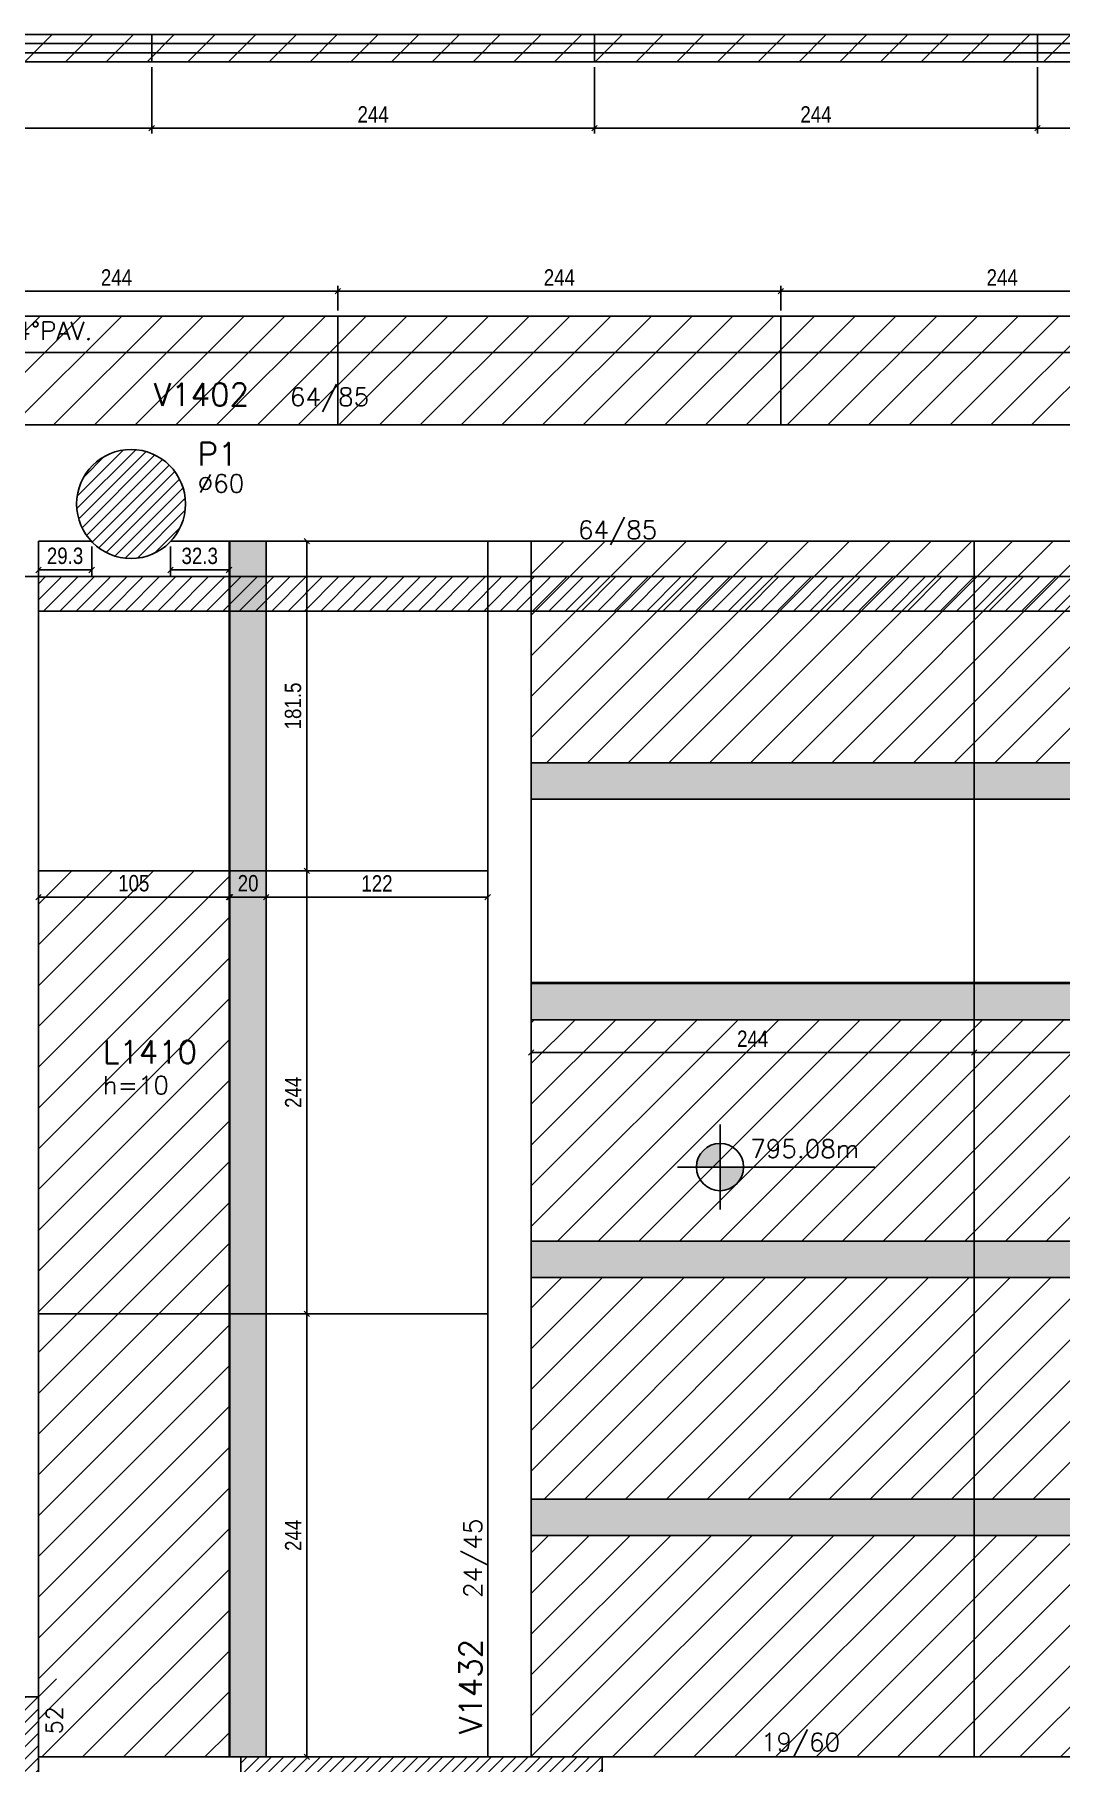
# Model space of a CAD drawing. Extents: x 1860 to 8661, y -614 to 3008.
# Drawn here: x 3071 to 3637, y 1142 to 2093 of the extents above; entities that cross this region are included whole.
import ezdxf

# ---------------------------------------------------------------- set-up
doc = ezdxf.new("R2010")
doc.units = 0
for name, color, linetype in [('242', 12, 'Continuous'), ('COTA', 241, 'Continuous'), ('F-LAJES', 3, 'Continuous'), ('F-LAJES-DIM', 2, 'Continuous'), ('F-LAJES-NOME', 4, 'Continuous'), ('F-MURETA', 91, 'Continuous'), ('F-NÍVEL-PLANTA', 2, 'Continuous'), ('F-PILARES-DIM', 172, 'Continuous'), ('F-PILARES-HACH', 174, 'Continuous'), ('F-PILARES-N', 170, 'Continuous'), ('F-PILARES-NASCE', 4, 'Continuous'), ('F-PILARES-NOME', 170, 'Continuous'), ('F-PILARES-S', 170, 'Continuous'), ('F-TEXTO', 6, 'Continuous'), ('F-VIGAS', 3, 'Continuous'), ('F-VIGAS-DIM', 2, 'Continuous'), ('F-VIGAS-NOME', 4, 'Continuous'), ('Painéis', 200, 'Continuous'), ('SARR_2.2x7', 40, 'Continuous')]:
    doc.layers.add(name, color=color, linetype=linetype)
doc.layers.add('Hachura', color=251, linetype='Continuous', lineweight=9)
doc.styles.add('COTA TECNICA-50', font='techl___.ttf', dxfattribs={"height": 9})
doc.styles.add('MCP', font='romans.shx')
doc.dimstyles.new('COTA PAINEL-50', dxfattribs={"dimtxt": 9, "dimasz": 3, "dimexe": 3, "dimexo": 3, "dimgap": 3, "dimtad": 1, "dimdec": 1, "dimzin": 12, "dimdsep": 46, "dimtxsty": 'COTA TECNICA-50', "dimblk1": 'OBLIQUE', "dimblk2": 'OBLIQUE', "dimsah": 1, "dimcen": 0.9, "dimclrd": 4, "dimclre": 4, "dimclrt": 240, "dimadec": 1, "dimazin": 3, "dimtfac": 1, "dimtdec": 1, "dimtmove": 0, "dimatfit": 3, "dimfxl": 1, "dimtolj": 1, "dimtzin": 12, "dimarcsym": 0})
pattern_1 = [(45, (4214.506, 480.1385), (-3.367596, 3.367596), [])]

# ---------------------------------------------------------------- blocks, each defined once
blk = doc.blocks.new('Nível - Planta')
at = {"layer": 'F-NÍVEL-PLANTA'}
h = blk.add_hatch(color=71, dxfattribs=at)
h.paths.add_polyline_path([(0, 0), (0, 0.26, 0.414214), (-0.26, 0)])
h.paths.add_polyline_path([(0.26, 0), (0, 0), (0, -0.26, 0.414214)])
for p, q in [((0, -0.469), (0, 0.469)), ((-0.469, 0), (1.704, 0))]:
    blk.add_line(p, q, dxfattribs=at)
blk.add_circle((0, 0), 0.26, dxfattribs=at)
at = {"layer": 'F-TEXTO', "color": 3, "style": 'MCP'}
blk.add_attdef('NÍVEL', (0.333, 0.102), '', height=0.2, dxfattribs=at)
blk = doc.blocks.new('_Oblique')
at = {"color": 0, "linetype": 'ByBlock', "lineweight": -2}
blk.add_line((-0.5, -0.5), (0.5, 0.5), dxfattribs=at)
blk = doc.blocks.new('*D54')
at = {"layer": 'COTA', "color": 4, "lineweight": -2, "transparency": 16777216}
for p, q in [((3073.51, 1629.64), (3073.51, 1615.14)), ((3178.51, 1629.64), (3178.51, 1615.14)), ((3073.51, 1618.14), (3178.51, 1618.14))]:
    blk.add_line(p, q, dxfattribs=at)
at = {"layer": 'Defpoints', "color": 0, "transparency": 16777216}
for p in [(3073.51, 1632.64), (3178.51, 1632.64), (3178.51, 1618.14)]:
    blk.add_point(p, dxfattribs=at)
at = {"layer": 'COTA', "color": 4, "lineweight": -2, "transparency": 16777216, "xscale": 3, "yscale": 3, "zscale": 3, "rotation": 180}
blk.add_blockref('_Oblique', (3073.51, 1618.14), dxfattribs=at)
at = {"layer": 'COTA', "color": 4, "lineweight": -2, "transparency": 16777216, "xscale": 3, "yscale": 3, "zscale": 3}
blk.add_blockref('_Oblique', (3178.51, 1618.14), dxfattribs=at)
at = {"layer": 'COTA', "color": 240, "transparency": 16777216, "insert": (3126.01, 1625.74), "char_height": 9, "attachment_point": 5, "style": 'COTA TECNICA-50'}
blk.add_mtext('\\A1;105', dxfattribs=at)
blk = doc.blocks.new('*D55')
at = {"layer": 'COTA', "color": 4, "lineweight": -2, "transparency": 16777216}
for p, q in [((3179.01, 1629.64), (3179.01, 1615.14)), ((3199.01, 1629.64), (3199.01, 1615.14)), ((3179.01, 1618.14), (3199.01, 1618.14))]:
    blk.add_line(p, q, dxfattribs=at)
at = {"layer": 'Defpoints', "color": 0, "transparency": 16777216}
for p in [(3179.01, 1632.64), (3199.01, 1632.64), (3199.01, 1618.14)]:
    blk.add_point(p, dxfattribs=at)
at = {"layer": 'COTA', "color": 4, "lineweight": -2, "transparency": 16777216, "xscale": 3, "yscale": 3, "zscale": 3, "rotation": 180}
blk.add_blockref('_Oblique', (3179.01, 1618.14), dxfattribs=at)
at = {"layer": 'COTA', "color": 4, "lineweight": -2, "transparency": 16777216, "xscale": 3, "yscale": 3, "zscale": 3}
blk.add_blockref('_Oblique', (3199.01, 1618.14), dxfattribs=at)
at = {"layer": 'COTA', "color": 240, "transparency": 16777216, "insert": (3189.01, 1625.73), "char_height": 9, "attachment_point": 5, "style": 'COTA TECNICA-50'}
blk.add_mtext('\\A1;20', dxfattribs=at)
blk = doc.blocks.new('*D56')
at = {"layer": 'COTA', "color": 4, "lineweight": -2, "transparency": 16777216}
for p, q in [((3199.01, 1629.64), (3199.01, 1615.14)), ((3321.01, 1629.64), (3321.01, 1615.14)), ((3199.01, 1618.14), (3321.01, 1618.14))]:
    blk.add_line(p, q, dxfattribs=at)
at = {"layer": 'Defpoints', "color": 0, "transparency": 16777216}
for p in [(3199.01, 1632.64), (3321.01, 1632.64), (3321.01, 1618.14)]:
    blk.add_point(p, dxfattribs=at)
at = {"layer": 'COTA', "color": 4, "lineweight": -2, "transparency": 16777216, "xscale": 3, "yscale": 3, "zscale": 3, "rotation": 180}
blk.add_blockref('_Oblique', (3199.01, 1618.14), dxfattribs=at)
at = {"layer": 'COTA', "color": 4, "lineweight": -2, "transparency": 16777216, "xscale": 3, "yscale": 3, "zscale": 3}
blk.add_blockref('_Oblique', (3321.01, 1618.14), dxfattribs=at)
at = {"layer": 'COTA', "color": 240, "transparency": 16777216, "insert": (3260.01, 1625.69), "char_height": 9, "attachment_point": 5, "style": 'COTA TECNICA-50'}
blk.add_mtext('\\A1;122', dxfattribs=at)
blk = doc.blocks.new('*D57')
at = {"layer": 'COTA', "color": 4, "lineweight": -2, "transparency": 16777216}
for p, q in [((3202.01, 1388.64), (3224.41, 1388.64)), ((3221.41, 1144.64), (3221.41, 1388.64)), ((3202.01, 1144.64), (3224.41, 1144.64))]:
    blk.add_line(p, q, dxfattribs=at)
at = {"layer": 'Defpoints', "color": 0, "transparency": 16777216}
for p in [(3199.01, 1388.64), (3221.41, 1388.64), (3199.01, 1144.64)]:
    blk.add_point(p, dxfattribs=at)
at = {"layer": 'COTA', "color": 4, "lineweight": -2, "transparency": 16777216, "xscale": 3, "yscale": 3, "zscale": 3}
for p, rotation in [((3221.41, 1388.64), 90), ((3221.41, 1144.64), 270)]:
    blk.add_blockref('_Oblique', p, dxfattribs=dict(at, rotation=rotation))
at = {"layer": 'COTA', "color": 240, "transparency": 16777216, "insert": (3213.85, 1266.64), "char_height": 9, "attachment_point": 5, "rotation": 90, "style": 'COTA TECNICA-50'}
blk.add_mtext('\\A1;244', dxfattribs=at)
blk = doc.blocks.new('*D58')
at = {"layer": 'COTA', "color": 4, "lineweight": -2, "transparency": 16777216}
for p, q in [((3221.41, 1388.64), (3221.41, 1632.64)), ((3202.01, 1388.64), (3224.41, 1388.64))]:
    blk.add_line(p, q, dxfattribs=at)
at = {"layer": 'Defpoints', "color": 0, "transparency": 16777216}
for p in [(3221.41, 1632.64), (3221.41, 1632.64), (3199.01, 1388.64)]:
    blk.add_point(p, dxfattribs=at)
at = {"layer": 'COTA', "color": 4, "lineweight": -2, "transparency": 16777216, "xscale": 3, "yscale": 3, "zscale": 3}
for p, rotation in [((3221.41, 1632.64), 90), ((3221.41, 1388.64), 270)]:
    blk.add_blockref('_Oblique', p, dxfattribs=dict(at, rotation=rotation))
at = {"layer": 'COTA', "color": 240, "transparency": 16777216, "insert": (3213.85, 1510.64), "char_height": 9, "attachment_point": 5, "rotation": 90, "style": 'COTA TECNICA-50'}
blk.add_mtext('\\A1;244', dxfattribs=at)
blk = doc.blocks.new('*D59')
at = {"layer": 'COTA', "color": 4, "lineweight": -2, "transparency": 16777216}
blk.add_line((3221.41, 1632.64), (3221.41, 1814.14), dxfattribs=at)
at = {"layer": 'Defpoints', "color": 0, "transparency": 16777216}
for p in [(3221.41, 1814.14), (3221.41, 1814.14), (3221.41, 1632.64)]:
    blk.add_point(p, dxfattribs=at)
at = {"layer": 'COTA', "color": 4, "lineweight": -2, "transparency": 16777216, "xscale": 3, "yscale": 3, "zscale": 3}
for p, rotation in [((3221.41, 1814.14), 90), ((3221.41, 1632.64), 270)]:
    blk.add_blockref('_Oblique', p, dxfattribs=dict(at, rotation=rotation))
at = {"layer": 'COTA', "color": 240, "transparency": 16777216, "insert": (3213.79, 1723.39), "char_height": 9, "attachment_point": 5, "rotation": 90, "style": 'COTA TECNICA-50'}
blk.add_mtext('\\A1;181.5', dxfattribs=at)
blk = doc.blocks.new('*D144')
at = {"layer": 'COTA', "color": 4, "lineweight": -2, "transparency": 16777216}
for p, q in [((3345.01, 1547.64), (3345.01, 1529.58)), ((3589.01, 1547.64), (3589.01, 1529.58)), ((3345.01, 1532.58), (3589.01, 1532.58))]:
    blk.add_line(p, q, dxfattribs=at)
at = {"layer": 'Defpoints', "color": 0, "transparency": 16777216}
for p in [(3345.01, 1550.64), (3589.01, 1550.64), (3589.01, 1532.58)]:
    blk.add_point(p, dxfattribs=at)
at = {"layer": 'COTA', "color": 4, "lineweight": -2, "transparency": 16777216, "xscale": 3, "yscale": 3, "zscale": 3, "rotation": 180}
blk.add_blockref('_Oblique', (3345.01, 1532.58), dxfattribs=at)
at = {"layer": 'COTA', "color": 4, "lineweight": -2, "transparency": 16777216, "xscale": 3, "yscale": 3, "zscale": 3}
blk.add_blockref('_Oblique', (3589.01, 1532.58), dxfattribs=at)
at = {"layer": 'COTA', "color": 240, "transparency": 16777216, "insert": (3467.01, 1540.14), "char_height": 9, "attachment_point": 5, "style": 'COTA TECNICA-50'}
blk.add_mtext('\\A1;244', dxfattribs=at)
blk = doc.blocks.new('*D145')
at = {"layer": 'COTA', "color": 4, "lineweight": -2, "transparency": 16777216}
for p, q in [((3589.01, 1547.64), (3589.01, 1529.58)), ((3833.01, 1547.64), (3833.01, 1529.58)), ((3589.01, 1532.58), (3833.01, 1532.58))]:
    blk.add_line(p, q, dxfattribs=at)
at = {"layer": 'Defpoints', "color": 0, "transparency": 16777216}
for p in [(3589.01, 1550.64), (3833.01, 1550.64), (3833.01, 1532.58)]:
    blk.add_point(p, dxfattribs=at)
at = {"layer": 'COTA', "color": 4, "lineweight": -2, "transparency": 16777216, "xscale": 3, "yscale": 3, "zscale": 3, "rotation": 180}
blk.add_blockref('_Oblique', (3589.01, 1532.58), dxfattribs=at)
at = {"layer": 'COTA', "color": 4, "lineweight": -2, "transparency": 16777216, "xscale": 3, "yscale": 3, "zscale": 3}
blk.add_blockref('_Oblique', (3833.01, 1532.58), dxfattribs=at)
at = {"layer": 'COTA', "color": 240, "transparency": 16777216, "insert": (3711.01, 1540.14), "char_height": 9, "attachment_point": 5, "style": 'COTA TECNICA-50'}
blk.add_mtext('\\A1;244', dxfattribs=at)
blk = doc.blocks.new('*D327')
at = {"layer": 'COTA', "color": 4, "lineweight": -2, "transparency": 16777216}
for p, q in [((2994.51, 1941.14), (2994.51, 1954.81)), ((2994.51, 1951.81), (3238.51, 1951.81)), ((3238.51, 1941.14), (3238.51, 1954.81))]:
    blk.add_line(p, q, dxfattribs=at)
at = {"layer": 'Defpoints', "color": 0, "transparency": 16777216}
for p in [(3238.51, 1951.81), (2994.51, 1938.14), (3238.51, 1938.14)]:
    blk.add_point(p, dxfattribs=at)
at = {"layer": 'COTA', "color": 4, "lineweight": -2, "transparency": 16777216, "xscale": 3, "yscale": 3, "zscale": 3, "rotation": 180}
blk.add_blockref('_Oblique', (2994.51, 1951.81), dxfattribs=at)
at = {"layer": 'COTA', "color": 4, "lineweight": -2, "transparency": 16777216, "xscale": 3, "yscale": 3, "zscale": 3}
blk.add_blockref('_Oblique', (3238.51, 1951.81), dxfattribs=at)
at = {"layer": 'COTA', "color": 240, "transparency": 16777216, "insert": (3116.51, 1959.38), "char_height": 9, "attachment_point": 5, "style": 'COTA TECNICA-50'}
blk.add_mtext('\\A1;244', dxfattribs=at)
blk = doc.blocks.new('*D328')
at = {"layer": 'COTA', "color": 4, "lineweight": -2, "transparency": 16777216}
for p, q in [((3238.51, 1941.14), (3238.51, 1954.81)), ((3238.51, 1951.81), (3482.51, 1951.81)), ((3482.51, 1941.14), (3482.51, 1954.81))]:
    blk.add_line(p, q, dxfattribs=at)
at = {"layer": 'Defpoints', "color": 0, "transparency": 16777216}
for p in [(3482.51, 1951.81), (3238.51, 1938.14), (3482.51, 1938.14)]:
    blk.add_point(p, dxfattribs=at)
at = {"layer": 'COTA', "color": 4, "lineweight": -2, "transparency": 16777216, "xscale": 3, "yscale": 3, "zscale": 3, "rotation": 180}
blk.add_blockref('_Oblique', (3238.51, 1951.81), dxfattribs=at)
at = {"layer": 'COTA', "color": 4, "lineweight": -2, "transparency": 16777216, "xscale": 3, "yscale": 3, "zscale": 3}
blk.add_blockref('_Oblique', (3482.51, 1951.81), dxfattribs=at)
at = {"layer": 'COTA', "color": 240, "transparency": 16777216, "insert": (3360.51, 1959.38), "char_height": 9, "attachment_point": 5, "style": 'COTA TECNICA-50'}
blk.add_mtext('\\A1;244', dxfattribs=at)
blk = doc.blocks.new('*D329')
at = {"layer": 'COTA', "color": 4, "lineweight": -2, "transparency": 16777216}
for p, q in [((3482.51, 1941.14), (3482.51, 1954.81)), ((3482.51, 1951.81), (3726.51, 1951.81)), ((3726.51, 1941.14), (3726.51, 1954.81))]:
    blk.add_line(p, q, dxfattribs=at)
at = {"layer": 'Defpoints', "color": 0, "transparency": 16777216}
for p in [(3726.51, 1951.81), (3482.51, 1938.14), (3726.51, 1938.14)]:
    blk.add_point(p, dxfattribs=at)
at = {"layer": 'COTA', "color": 4, "lineweight": -2, "transparency": 16777216, "xscale": 3, "yscale": 3, "zscale": 3, "rotation": 180}
blk.add_blockref('_Oblique', (3482.51, 1951.81), dxfattribs=at)
at = {"layer": 'COTA', "color": 4, "lineweight": -2, "transparency": 16777216, "xscale": 3, "yscale": 3, "zscale": 3}
blk.add_blockref('_Oblique', (3726.51, 1951.81), dxfattribs=at)
at = {"layer": 'COTA', "color": 240, "transparency": 16777216, "insert": (3604.51, 1959.38), "char_height": 9, "attachment_point": 5, "style": 'COTA TECNICA-50'}
blk.add_mtext('\\A1;244', dxfattribs=at)
blk = doc.blocks.new('*D389')
at = {"layer": 'COTA', "color": 4, "lineweight": -2, "transparency": 16777216}
for p, q in [((3073.51, 1811.14), (3073.51, 1795.3)), ((3102.82, 1811.14), (3102.82, 1795.3)), ((3102.82, 1798.3), (3073.51, 1798.3))]:
    blk.add_line(p, q, dxfattribs=at)
at = {"layer": 'Defpoints', "color": 0, "transparency": 16777216}
for p in [(3073.51, 1814.14), (3102.82, 1814.14), (3073.51, 1798.3)]:
    blk.add_point(p, dxfattribs=at)
at = {"layer": 'COTA', "color": 4, "lineweight": -2, "transparency": 16777216, "xscale": 3, "yscale": 3, "zscale": 3, "rotation": 180}
blk.add_blockref('_Oblique', (3073.51, 1798.3), dxfattribs=at)
at = {"layer": 'COTA', "color": 4, "lineweight": -2, "transparency": 16777216, "xscale": 3, "yscale": 3, "zscale": 3}
blk.add_blockref('_Oblique', (3102.82, 1798.3), dxfattribs=at)
at = {"layer": 'COTA', "color": 240, "transparency": 16777216, "insert": (3088.16, 1806.03), "char_height": 9, "attachment_point": 5, "style": 'COTA TECNICA-50'}
blk.add_mtext('\\A1;29.3', dxfattribs=at)
blk = doc.blocks.new('*D390')
at = {"layer": 'COTA', "color": 4, "lineweight": -2, "transparency": 16777216}
for p, q in [((3146.2, 1811.14), (3146.2, 1795.3)), ((3178.51, 1811.14), (3178.51, 1795.3)), ((3146.2, 1798.3), (3178.51, 1798.3))]:
    blk.add_line(p, q, dxfattribs=at)
at = {"layer": 'Defpoints', "color": 0, "transparency": 16777216}
for p in [(3146.2, 1814.14), (3178.51, 1814.14), (3178.51, 1798.3)]:
    blk.add_point(p, dxfattribs=at)
at = {"layer": 'COTA', "color": 4, "lineweight": -2, "transparency": 16777216, "xscale": 3, "yscale": 3, "zscale": 3, "rotation": 180}
blk.add_blockref('_Oblique', (3146.2, 1798.3), dxfattribs=at)
at = {"layer": 'COTA', "color": 4, "lineweight": -2, "transparency": 16777216, "xscale": 3, "yscale": 3, "zscale": 3}
blk.add_blockref('_Oblique', (3178.51, 1798.3), dxfattribs=at)
at = {"layer": 'COTA', "color": 240, "transparency": 16777216, "insert": (3162.35, 1806), "char_height": 9, "attachment_point": 5, "style": 'COTA TECNICA-50'}
blk.add_mtext('\\A1;32.3', dxfattribs=at)
blk = doc.blocks.new('*D433')
at = {"layer": 'COTA', "color": 4, "lineweight": -2, "transparency": 16777216}
for p, q in [((2891.9, 2075.16), (2891.9, 2038.64)), ((3135.9, 2075.16), (3135.9, 2038.64)), ((2891.9, 2041.64), (3135.9, 2041.64))]:
    blk.add_line(p, q, dxfattribs=at)
at = {"layer": 'Defpoints', "color": 0, "transparency": 16777216}
for p in [(2891.9, 2078.16), (3135.9, 2078.16), (3135.9, 2041.64)]:
    blk.add_point(p, dxfattribs=at)
at = {"layer": 'COTA', "color": 4, "lineweight": -2, "transparency": 16777216, "xscale": 3, "yscale": 3, "zscale": 3, "rotation": 180}
blk.add_blockref('_Oblique', (2891.9, 2041.64), dxfattribs=at)
at = {"layer": 'COTA', "color": 4, "lineweight": -2, "transparency": 16777216, "xscale": 3, "yscale": 3, "zscale": 3}
blk.add_blockref('_Oblique', (3135.9, 2041.64), dxfattribs=at)
at = {"layer": 'COTA', "color": 240, "transparency": 16777216, "insert": (3013.9, 2049.2), "char_height": 9, "attachment_point": 5, "style": 'COTA TECNICA-50'}
blk.add_mtext('\\A1;244', dxfattribs=at)
blk = doc.blocks.new('*D434')
at = {"layer": 'COTA', "color": 4, "lineweight": -2, "transparency": 16777216}
for p, q in [((3135.9, 2075.16), (3135.9, 2038.64)), ((3379.9, 2075.16), (3379.9, 2038.64)), ((3135.9, 2041.64), (3379.9, 2041.64))]:
    blk.add_line(p, q, dxfattribs=at)
at = {"layer": 'Defpoints', "color": 0, "transparency": 16777216}
for p in [(3135.9, 2078.16), (3379.9, 2078.16), (3379.9, 2041.64)]:
    blk.add_point(p, dxfattribs=at)
at = {"layer": 'COTA', "color": 4, "lineweight": -2, "transparency": 16777216, "xscale": 3, "yscale": 3, "zscale": 3, "rotation": 180}
blk.add_blockref('_Oblique', (3135.9, 2041.64), dxfattribs=at)
at = {"layer": 'COTA', "color": 4, "lineweight": -2, "transparency": 16777216, "xscale": 3, "yscale": 3, "zscale": 3}
blk.add_blockref('_Oblique', (3379.9, 2041.64), dxfattribs=at)
at = {"layer": 'COTA', "color": 240, "transparency": 16777216, "insert": (3257.9, 2049.2), "char_height": 9, "attachment_point": 5, "style": 'COTA TECNICA-50'}
blk.add_mtext('\\A1;244', dxfattribs=at)
blk = doc.blocks.new('*D435')
at = {"layer": 'COTA', "color": 4, "lineweight": -2, "transparency": 16777216}
for p, q in [((3379.9, 2075.16), (3379.9, 2038.64)), ((3623.9, 2075.16), (3623.9, 2038.64)), ((3379.9, 2041.64), (3623.9, 2041.64))]:
    blk.add_line(p, q, dxfattribs=at)
at = {"layer": 'Defpoints', "color": 0, "transparency": 16777216}
for p in [(3379.9, 2078.16), (3623.9, 2078.16), (3623.9, 2041.64)]:
    blk.add_point(p, dxfattribs=at)
at = {"layer": 'COTA', "color": 4, "lineweight": -2, "transparency": 16777216, "xscale": 3, "yscale": 3, "zscale": 3, "rotation": 180}
blk.add_blockref('_Oblique', (3379.9, 2041.64), dxfattribs=at)
at = {"layer": 'COTA', "color": 4, "lineweight": -2, "transparency": 16777216, "xscale": 3, "yscale": 3, "zscale": 3}
blk.add_blockref('_Oblique', (3623.9, 2041.64), dxfattribs=at)
at = {"layer": 'COTA', "color": 240, "transparency": 16777216, "insert": (3501.9, 2049.2), "char_height": 9, "attachment_point": 5, "style": 'COTA TECNICA-50'}
blk.add_mtext('\\A1;244', dxfattribs=at)
blk = doc.blocks.new('*D436')
at = {"layer": 'COTA', "color": 4, "lineweight": -2, "transparency": 16777216}
for p, q in [((3623.9, 2075.16), (3623.9, 2038.64)), ((3867.9, 2075.16), (3867.9, 2038.64)), ((3623.9, 2041.64), (3867.9, 2041.64))]:
    blk.add_line(p, q, dxfattribs=at)
at = {"layer": 'Defpoints', "color": 0, "transparency": 16777216}
for p in [(3623.9, 2078.16), (3867.9, 2078.16), (3867.9, 2041.64)]:
    blk.add_point(p, dxfattribs=at)
at = {"layer": 'COTA', "color": 4, "lineweight": -2, "transparency": 16777216, "xscale": 3, "yscale": 3, "zscale": 3, "rotation": 180}
blk.add_blockref('_Oblique', (3623.9, 2041.64), dxfattribs=at)
at = {"layer": 'COTA', "color": 4, "lineweight": -2, "transparency": 16777216, "xscale": 3, "yscale": 3, "zscale": 3}
blk.add_blockref('_Oblique', (3867.9, 2041.64), dxfattribs=at)
at = {"layer": 'COTA', "color": 240, "transparency": 16777216, "insert": (3745.9, 2049.2), "char_height": 9, "attachment_point": 5, "style": 'COTA TECNICA-50'}
blk.add_mtext('\\A1;244', dxfattribs=at)

msp = doc.modelspace()

# ---------------------------------------------------------------- hatches: boundary and pattern name
at = {"layer": 'F-MURETA'}
h = msp.add_hatch(dxfattribs=at)
h.set_pattern_fill('ANSI31', color=1, scale=2)
h.set_pattern_definition([(45, (4214.506, 480.1385), (-4.490128, 4.490128), [])])
h.paths.add_polyline_path([(5323.51, 1775.64), (5323.51, 1794.64), (3073.51, 1794.64), (3073.51, 1775.64)])
at = {"layer": 'F-PILARES-HACH', "linetype": 'Continuous'}
h = msp.add_hatch(dxfattribs=at)
h.set_pattern_fill('ANSI31', color=256, scale=1.5, style=0)
h.set_pattern_definition(pattern_1)
edge = h.paths.add_edge_path()
edge.add_arc((3124.51, 1834.64), 30, 0, 360)
h = msp.add_hatch(dxfattribs=at)
h.set_pattern_fill('ANSI31', color=256, scale=1.5, style=0)
h.set_pattern_definition(pattern_1)
h.paths.add_polyline_path([(3073.51, 1177.64), (3014.51, 1177.64), (3014.51, 1162.64), (3054.51, 1162.64), (3054.51, 1125.64), (3073.51, 1125.64)], flags=16)
h = msp.add_hatch(dxfattribs=at)
h.set_pattern_fill('ANSI31', color=256, scale=1.5, style=0)
h.set_pattern_definition(pattern_1)
h.paths.add_polyline_path([(3185.01, 1125.64), (3384.01, 1125.64), (3384.01, 1144.64), (3185.01, 1144.64)], flags=16)
at = {"layer": 'Hachura', "linetype": 'ByBlock'}
h = msp.add_hatch(dxfattribs=at)
h.set_pattern_fill('ANSI31', color=256, scale=5)
h.paths.add_polyline_path([(3135.9, 2078.16), (3135.9, 2093.16), (2891.9, 2093.16), (2891.9, 2078.16)])
h.paths.add_polyline_path([(3135.9, 2093.16), (3135.9, 2078.16), (3379.9, 2078.16), (3379.9, 2093.16)])
h.paths.add_polyline_path([(3379.9, 2093.16), (3379.9, 2078.16), (3623.9, 2078.16), (3623.9, 2093.16)])
h.paths.add_polyline_path([(3623.9, 2093.16), (3623.9, 2078.16), (3867.9, 2078.16), (3867.9, 2093.16)])
h.paths.add_polyline_path([(3867.9, 2093.16), (3867.9, 2078.16), (4111.9, 2078.16), (4111.9, 2093.16)])
h = msp.add_hatch(dxfattribs=at)
h.set_pattern_fill('ANSI31', color=256, scale=5)
h.set_pattern_definition([(45, (239.853, -222.987), (-11.22532, 11.22532), [])])
h.paths.add_polyline_path([(2994.51, 1938.14), (2994.51, 1878.14), (3238.51, 1878.14), (3238.51, 1938.14)])
h.paths.add_polyline_path([(3238.51, 1938.14), (3238.51, 1878.14), (3482.51, 1878.14), (3482.51, 1938.14)])
h.paths.add_polyline_path([(3482.51, 1938.14), (3482.51, 1878.14), (3726.51, 1878.14), (3726.51, 1938.14)])
h.paths.add_polyline_path([(3726.51, 1938.14), (3726.51, 1878.14), (3970.51, 1878.14), (3970.51, 1938.14)])
h.paths.add_polyline_path([(3970.51, 1938.14), (3970.51, 1878.14), (4214.51, 1878.14), (4214.51, 1938.14)])
h.paths.add_polyline_path([(4458.51, 1878.14), (4458.51, 1938.14), (4214.51, 1938.14), (4214.51, 1878.14)])
h.paths.add_polyline_path([(4702.51, 1878.14), (4702.51, 1938.14), (4458.51, 1938.14), (4458.51, 1878.14)])
h.paths.add_polyline_path([(4946.51, 1878.14), (4946.51, 1938.14), (4702.51, 1938.14), (4702.51, 1878.14)])
h.paths.add_polyline_path([(5190.51, 1878.14), (5190.51, 1938.14), (4946.51, 1938.14), (4946.51, 1878.14)])
h.paths.add_polyline_path([(5190.51, 1938.14), (5190.51, 1878.14), (5368.51, 1878.14), (5368.51, 1938.14)])
h.paths.add_polyline_path([(5490.51, 1878.14), (5490.51, 1938.14), (5368.51, 1938.14), (5368.51, 1878.14)])
h = msp.add_hatch(color=256, dxfattribs=at)
h.dxf.hatch_style = 1
h.paths.add_polyline_path([(3199.01, 1814.14), (3179.01, 1814.14), (3179.01, 1794.64), (3199.01, 1794.64)])
h.paths.add_polyline_path([(3199.01, 1794.64), (3179.01, 1794.64), (3179.01, 1775.64), (3199.01, 1775.64)])
h.paths.add_polyline_path([(3199.01, 1775.64), (3179.01, 1775.64), (3179.01, 1632.64), (3199.01, 1632.64)])
h.paths.add_polyline_path([(3199.01, 1632.64), (3179.01, 1632.64), (3179.01, 1388.64), (3199.01, 1388.64)])
h.paths.add_polyline_path([(3199.01, 1388.64), (3179.01, 1388.64), (3179.01, 1144.64), (3185.01, 1144.64), (3199.01, 1144.64)])
h = msp.add_hatch(dxfattribs=at)
h.set_pattern_fill('ANSI31', color=256, scale=5)
h.paths.add_polyline_path([(3345.01, 1266.64), (3345.01, 1144.64), (3384.01, 1144.64), (3589.01, 1144.64), (3589.01, 1266.64)])
h.paths.add_polyline_path([(3589.01, 1266.64), (3589.01, 1144.64), (3724.01, 1144.64), (3833.01, 1144.64), (3833.01, 1266.64)])
h.paths.add_polyline_path([(4077.01, 1144.64), (4077.01, 1266.64), (3833.01, 1266.64), (3833.01, 1144.64), (3903.01, 1144.64)])
h.paths.add_polyline_path([(4077.01, 1286.64), (4077.01, 1408.64), (3833.01, 1408.64), (3833.01, 1286.64)])
h.paths.add_polyline_path([(3833.01, 1286.64), (3833.01, 1408.64), (3589.01, 1408.64), (3589.01, 1286.64)])
h.paths.add_polyline_path([(3589.01, 1286.64), (3589.01, 1408.64), (3345.01, 1408.64), (3345.01, 1286.64)])
h.paths.add_polyline_path([(3589.01, 1550.64), (3345.01, 1550.64), (3345.01, 1428.64), (3589.01, 1428.64)])
h.paths.add_polyline_path([(3589.01, 1550.64), (3589.01, 1428.64), (3833.01, 1428.64), (3833.01, 1550.64)])
h.paths.add_polyline_path([(4077.01, 1428.64), (4077.01, 1550.64), (3833.01, 1550.64), (3833.01, 1428.64)])
h.paths.add_polyline_path([(4077.01, 1692.14), (4077.01, 1775.64), (3833.01, 1775.64), (3833.01, 1692.14)])
h.paths.add_polyline_path([(3589.01, 1775.64), (3589.01, 1692.14), (3833.01, 1692.14), (3833.01, 1775.64)])
h.paths.add_polyline_path([(3345.01, 1775.64), (3345.01, 1692.14), (3589.01, 1692.14), (3589.01, 1775.64)])
h.paths.add_polyline_path([(3345.01, 1794.64), (3345.01, 1775.64), (3589.01, 1775.64), (3589.01, 1794.64)])
h.paths.add_polyline_path([(3833.01, 1775.64), (3833.01, 1794.64), (3589.01, 1794.64), (3589.01, 1775.64)])
h.paths.add_polyline_path([(3833.01, 1794.64), (3833.01, 1775.64), (4077.01, 1775.64), (4077.01, 1794.64)])
h.paths.add_polyline_path([(4077.01, 1794.64), (4077.01, 1814.14), (3935.51, 1814.14), (3856.51, 1814.14), (3833.01, 1814.14), (3833.01, 1794.64)])
h.paths.add_polyline_path([(3589.01, 1814.14), (3589.01, 1794.64), (3833.01, 1794.64), (3833.01, 1814.14)])
h.paths.add_polyline_path([(3589.01, 1794.64), (3589.01, 1814.14), (3345.01, 1814.14), (3345.01, 1794.64)])
h = msp.add_hatch(color=256, dxfattribs=at)
h.dxf.hatch_style = 1
h.paths.add_polyline_path([(3589.01, 1692.14), (3345.01, 1692.14), (3345.01, 1672.14), (3589.01, 1672.14)])
h.paths.add_polyline_path([(3833.01, 1692.14), (3589.01, 1692.14), (3589.01, 1672.14), (3833.01, 1672.14)])
h.paths.add_polyline_path([(4077.01, 1692.14), (3833.01, 1692.14), (3833.01, 1672.14), (4077.01, 1672.14)])
h.paths.add_polyline_path([(4153.51, 1692.14), (4077.01, 1692.14), (4077.01, 1672.14), (4153.51, 1672.14)])
h.paths.add_polyline_path([(4153.51, 1570.64), (4077.01, 1570.64), (4077.01, 1550.64), (4153.51, 1550.64)])
h.paths.add_polyline_path([(4077.01, 1570.64), (3833.01, 1570.64), (3833.01, 1550.64), (4077.01, 1550.64)])
h.paths.add_polyline_path([(3833.01, 1570.64), (3589.01, 1570.64), (3589.01, 1550.64), (3833.01, 1550.64)])
h.paths.add_polyline_path([(3589.01, 1570.64), (3345.01, 1570.64), (3345.01, 1550.64), (3589.01, 1550.64)])
h.paths.add_polyline_path([(3589.01, 1428.64), (3345.01, 1428.64), (3345.01, 1408.64), (3589.01, 1408.64)])
h.paths.add_polyline_path([(3833.01, 1428.64), (3589.01, 1428.64), (3589.01, 1408.64), (3833.01, 1408.64)])
h.paths.add_polyline_path([(4077.01, 1428.64), (3833.01, 1428.64), (3833.01, 1408.64), (4077.01, 1408.64)])
h.paths.add_polyline_path([(4153.51, 1428.64), (4077.01, 1428.64), (4077.01, 1408.64), (4153.51, 1408.64)])
h.paths.add_polyline_path([(4180.51, 1286.64), (4077.01, 1286.64), (4077.01, 1266.64), (4180.51, 1266.64)])
h.paths.add_polyline_path([(4077.01, 1286.64), (3833.01, 1286.64), (3833.01, 1266.64), (4077.01, 1266.64)])
h.paths.add_polyline_path([(3833.01, 1286.64), (3589.01, 1286.64), (3589.01, 1266.64), (3833.01, 1266.64)])
h.paths.add_polyline_path([(3589.01, 1286.64), (3345.01, 1286.64), (3345.01, 1266.64), (3589.01, 1266.64)])
h.paths.add_polyline_path([(4157.52, 1504.76), (4157.52, 1556.66), (4134.67, 1556.66), (4134.67, 1504.76)], flags=9)
h.paths.add_polyline_path([(4184.52, 1276.34), (4184.52, 1328.25), (4161.67, 1328.25), (4161.67, 1276.34)], flags=9)
h = msp.add_hatch(dxfattribs=at)
h.set_pattern_fill('ANSI31', color=256, scale=5)
h.paths.add_polyline_path([(3178.51, 1388.64), (3073.51, 1388.64), (3073.51, 1177.64), (3073.51, 1144.64), (3178.51, 1144.64)])
h.paths.add_polyline_path([(3178.51, 1388.64), (3178.51, 1632.64), (3073.51, 1632.64), (3073.51, 1388.64)])

# ---------------------------------------------------------------- linework, layer by layer
at = {"layer": '242', "linetype": 'Continuous'}
msp.add_line((3124.51, 1834.64), (3124.51, 1834.64), dxfattribs=at)
at = {"layer": 'F-LAJES', "linetype": 'Continuous'}
msp.add_line((3014.51, 1918.14), (5295.51, 1918.14), dxfattribs=at)
at = {"layer": 'F-MURETA', "color": 2}
for p, q in [((5323.51, 1794.64), (3073.51, 1794.64)), ((5323.51, 1794.64), (3073.51, 1794.64)), ((3073.51, 1775.64), (3073.51, 1794.64)), ((5323.51, 1775.64), (3073.51, 1775.64))]:
    msp.add_line(p, q, dxfattribs=at)
at = {"layer": 'F-PILARES-N', "linetype": 'Continuous'}
msp.add_lwpolyline([(3073.51, 1177.64), (3014.51, 1177.64), (3014.51, 1162.64), (3054.51, 1162.64), (3054.51, 1125.64), (3073.51, 1125.64), (3073.51, 1177.64)], dxfattribs=at)
at = {"layer": 'F-PILARES-NASCE', "linetype": 'Continuous'}
msp.add_line((3073.51, 1177.64), (3083.51, 1187.64), dxfattribs=at)
at = {"layer": 'F-PILARES-S', "linetype": 'Continuous'}
msp.add_lwpolyline([(3185.01, 1125.64), (3384.01, 1125.64), (3384.01, 1144.64), (3185.01, 1144.64), (3185.01, 1125.64)], dxfattribs=at)
msp.add_circle((3124.51, 1834.64), 30, dxfattribs=at)
at = {"layer": 'F-VIGAS'}
for points in [[(3124.51, 1878.14), (3054.51, 1878.14)], [(3333.01, 1878.14), (3124.51, 1878.14)], [(3896.01, 1878.14), (3333.01, 1878.14)], [(3073.51, 1785.14), (3073.51, 1814.14)], [(3073.51, 1814.14), (3102.82, 1814.14)], [(3146.2, 1814.14), (3321.01, 1814.14)], [(3321.01, 1814.14), (3321.01, 1144.64)], [(3345.01, 1814.14), (3321.01, 1814.14)], [(3345.01, 1814.14), (3856.51, 1814.14)], [(3345.01, 1144.64), (3345.01, 1814.14)], [(3073.51, 1794.64), (3054.51, 1794.64)], [(3073.51, 1177.64), (3073.51, 1785.14)], [(3185.01, 1144.64), (3073.51, 1144.64)], [(3724.01, 1144.64), (3384.01, 1144.64)]]:
    msp.add_lwpolyline(points, dxfattribs=at)
at = {"layer": 'Painéis'}
for p, q in [((2891.9, 2093.16), (5378.9, 2093.16)), ((3135.9, 2093.16), (3135.9, 2078.16)), ((3379.9, 2093.16), (3379.9, 2078.16)), ((3623.9, 2093.16), (3623.9, 2078.16)), ((2891.9, 2078.16), (5378.9, 2078.16)), ((3238.51, 1938.14), (3238.51, 1878.14)), ((3482.51, 1938.14), (3482.51, 1878.14))]:
    msp.add_line(p, q, dxfattribs=at)
msp.add_lwpolyline([(2994.51, 1878.14), (5490.51, 1878.14), (5490.51, 1938.14), (2994.51, 1938.14)], close=True, dxfattribs=at)
for points in [[(3178.51, 1814.14), (3178.51, 1144.64)], [(3179.01, 1814.14), (3179.01, 1144.64)], [(3199.01, 1814.14), (3199.01, 1144.64)], [(3589.01, 1144.64), (3589.01, 1814.14)], [(3345.01, 1692.14), (4153.51, 1692.14)], [(3345.01, 1672.14), (4153.51, 1672.14)], [(3321.01, 1632.64), (3073.51, 1632.64)], [(4153.51, 1571.14), (3345.01, 1571.14)], [(4153.51, 1570.64), (3345.01, 1570.64)], [(4153.51, 1550.64), (3345.01, 1550.64)], [(4153.51, 1428.64), (3345.01, 1428.64)], [(4153.51, 1408.64), (3345.01, 1408.64)], [(3321.01, 1388.64), (3073.51, 1388.64)], [(4180.51, 1286.64), (3345.01, 1286.64)], [(4180.51, 1266.64), (3345.01, 1266.64)]]:
    msp.add_lwpolyline(points, dxfattribs=at)
at = {"layer": 'SARR_2.2x7'}
for p, q in [((2891.9, 2088.16), (3135.9, 2088.16)), ((3135.9, 2088.16), (3379.9, 2088.16)), ((3379.9, 2088.16), (3623.9, 2088.16)), ((3623.9, 2088.16), (3867.9, 2088.16)), ((2891.9, 2083.16), (3135.9, 2083.16)), ((3135.9, 2083.16), (3379.9, 2083.16)), ((3379.9, 2083.16), (3623.9, 2083.16)), ((3623.9, 2083.16), (3867.9, 2083.16))]:
    msp.add_line(p, q, dxfattribs=at)

# ---------------------------------------------------------------- block references
at = {"layer": 'F-NÍVEL-PLANTA', "linetype": 'Continuous', "xscale": 50, "yscale": 50, "zscale": 50}
msp.add_blockref('Nível - Planta', (3449.05, 1469.46), dxfattribs=at).add_auto_attribs({'NÍVEL': '795.08m'})

# ---------------------------------------------------------------- texts
at = {"layer": 'F-LAJES-DIM', "linetype": 'Continuous', "style": 'MCP'}
msp.add_text('h=10', height=10, dxfattribs=at).set_placement((3108.98, 1509.59))
at = {"layer": 'F-LAJES-NOME', "linetype": 'Continuous', "style": 'MCP'}
msp.add_text('L1410', height=12.5, dxfattribs=at).set_placement((3108.98, 1526.59))
at = {"layer": 'F-PILARES-DIM', "linetype": 'Continuous', "style": 'MCP'}
msp.add_text('%%c60', height=10, dxfattribs=at).set_placement((3161.22, 1840.92))
msp.add_text('52', height=9, rotation=90, dxfattribs=at).set_placement((3086.66, 1157.05))
at = {"layer": 'F-PILARES-NOME', "linetype": 'Continuous', "style": 'MCP'}
msp.add_text('P1', height=12.5, dxfattribs=at).set_placement((3161.22, 1855.92))
at = {"layer": 'F-VIGAS-DIM', "linetype": 'Continuous', "style": 'MCP'}
for s, p in [('VEM DO 4°PAV.', (3002.47, 1924.99)), ('64/85', (3212.01, 1888.63)), ('64/85', (3370.75, 1815.41)), ('19/60', (3471.51, 1147.76))]:
    msp.add_text(s, height=10, dxfattribs=at).set_placement(p)
msp.add_text('24/45', height=10, rotation=90, dxfattribs=at).set_placement((3317.88, 1232.14))
at = {"layer": 'F-VIGAS-NOME', "linetype": 'Continuous', "style": 'MCP'}
msp.add_text('V1402', height=12.5, dxfattribs=at).set_placement((3137.01, 1888.63))
msp.add_text('V1432', height=12.5, rotation=90, dxfattribs=at).set_placement((3317.88, 1157.14))

# ---------------------------------------------------------------- dimensions: what is measured, and where the dimension line sits
at = {"layer": 'COTA'}
for base, p1, p2, picture, middle in [((3135.9, 2041.64), (2891.9, 2078.16), (3135.9, 2078.16), '*D433', (3013.9, 2049.2)), ((3238.51, 1951.81), (2994.51, 1938.14), (3238.51, 1938.14), '*D327', (3116.51, 1959.38)), ((3178.51, 1798.3), (3146.2, 1814.14), (3178.51, 1814.14), '*D390', (3162.35, 1806)), ((3178.51, 1618.14), (3073.51, 1632.64), (3178.51, 1632.64), '*D54', (3126.01, 1625.74)), ((3199.01, 1618.14), (3179.01, 1632.64), (3199.01, 1632.64), '*D55', (3189.01, 1625.73)), ((3589.01, 1532.58), (3345.01, 1550.64), (3589.01, 1550.64), '*D144', (3467.01, 1540.14))]:
    dim = msp.add_linear_dim(base=base, p1=p1, p2=p2, dimstyle='COTA PAINEL-50', dxfattribs=at)
    dim.commit()
    dim.dimension.update_dxf_attribs({"geometry": picture, "text_midpoint": middle})
for base, p1, p2, picture, middle in [((3379.9, 2041.64), (3135.9, 2078.16), (3379.9, 2078.16), '*D434', (3257.9, 2049.2)), ((3623.9, 2041.64), (3379.9, 2078.16), (3623.9, 2078.16), '*D435', (3501.9, 2049.2)), ((3867.9, 2041.64), (3623.9, 2078.16), (3867.9, 2078.16), '*D436', (3745.9, 2049.2)), ((3482.51, 1951.81), (3238.51, 1938.14), (3482.51, 1938.14), '*D328', (3360.51, 1959.38)), ((3726.51, 1951.81), (3482.51, 1938.14), (3726.51, 1938.14), '*D329', (3604.51, 1959.38)), ((3321.01, 1618.14), (3199.01, 1632.64), (3321.01, 1632.64), '*D56', (3260.01, 1625.69)), ((3833.01, 1532.58), (3589.01, 1550.64), (3833.01, 1550.64), '*D145', (3711.01, 1540.14))]:
    dim = msp.add_linear_dim(base=base, p1=p1, p2=p2, dimstyle='COTA PAINEL-50', override={"dimtmove": 1}, dxfattribs=at)
    dim.commit()
    dim.dimension.update_dxf_attribs({"geometry": picture, "text_midpoint": middle})
dim = msp.add_linear_dim(base=(3073.51, 1798.3), p1=(3102.82, 1814.14), p2=(3073.51, 1814.14), dimstyle='COTA PAINEL-50', dxfattribs=at)
dim.commit()
dim.dimension.update_dxf_attribs({"geometry": '*D389', "text_midpoint": (3088.16, 1798.3), "dimtype": 160})
for base, p1, p2, picture, middle in [((3221.41, 1814.14), (3221.41, 1632.64), (3221.41, 1814.14), '*D59', (3213.79, 1723.39)), ((3221.41, 1632.64), (3199.01, 1388.64), (3221.41, 1632.64), '*D58', (3213.85, 1510.64))]:
    dim = msp.add_linear_dim(base=base, p1=p1, p2=p2, angle=90, dimstyle='COTA PAINEL-50', override={"dimtmove": 1}, dxfattribs=at)
    dim.commit()
    dim.dimension.update_dxf_attribs({"geometry": picture, "text_midpoint": middle})
dim = msp.add_linear_dim(base=(3221.41, 1388.64), p1=(3199.01, 1144.64), p2=(3199.01, 1388.64), angle=90, dimstyle='COTA PAINEL-50', dxfattribs=at)
dim.commit()
dim.dimension.update_dxf_attribs({"geometry": '*D57', "text_midpoint": (3213.85, 1266.64)})

doc.saveas('drawing.dxf')
